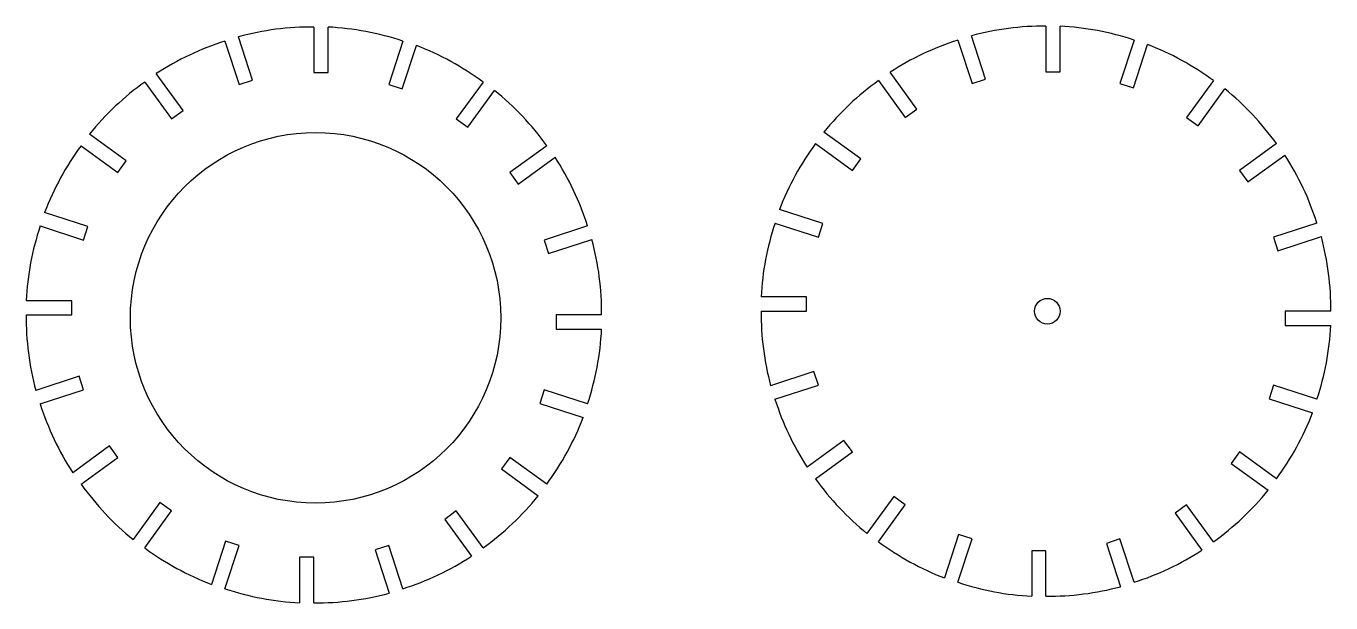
# Model space of a CAD drawing. Extents: x -101 to 357, y -128 to 75.
import ezdxf

# ---------------------------------------------------------------- set-up
doc = ezdxf.new("R2010")
doc.units = 0
doc.header["$MEASUREMENT"] = 0
doc.layers.add('VISIBLE', color=7, linetype='CONTINUOUS')

msp = doc.modelspace()

# ---------------------------------------------------------------- linework, layer by layer
at = {"layer": 'VISIBLE'}
for p, q in [((0, 74.22), (0, 58.22)), ((5, 58.22), (5, 74.22)), ((256.95, 74.54), (256.95, 58.54)), ((261.95, 58.54), (261.95, 74.54)), ((-31.21, 69.28), (-26.27, 54.06)), ((-21.51, 55.61), (-26.46, 70.83)), ((31.21, 69.28), (26.27, 54.06)), ((226.05, 69.65), (230.99, 54.43)), ((235.75, 55.98), (230.8, 71.19)), ((287.85, 69.65), (282.91, 54.43)), ((31.02, 52.52), (35.97, 67.74)), ((287.66, 52.89), (292.61, 68.1)), ((-45.92, 44.93), (-55.32, 57.87)), ((-26.27, 54.06), (-21.51, 55.61)), ((0, 58.22), (5, 58.22)), ((198.17, 55.44), (207.57, 42.5)), ((211.62, 45.44), (202.21, 58.38)), ((230.99, 54.43), (235.75, 55.98)), ((256.95, 58.54), (261.95, 58.54)), ((315.73, 55.44), (306.32, 42.5)), ((-59.37, 54.93), (-49.96, 41.99)), ((26.27, 54.06), (31.02, 52.52)), ((59.37, 54.93), (49.96, 41.99)), ((54.01, 39.05), (63.41, 52)), ((282.91, 54.43), (287.66, 52.89)), ((310.37, 39.56), (319.77, 52.5)), ((-49.96, 41.99), (-45.92, 44.93)), ((49.96, 41.99), (54.01, 39.05)), ((207.57, 42.5), (211.62, 45.44)), ((306.32, 42.5), (310.37, 39.56)), ((191.93, 27.96), (178.99, 37.37)), ((-81.71, 32.59), (-68.77, 23.19)), ((-65.83, 27.23), (-78.77, 36.64)), ((81.71, 32.59), (68.77, 23.19)), ((176.05, 33.32), (188.99, 23.92)), ((337.85, 33.32), (324.91, 23.92)), ((71.71, 19.14), (84.65, 28.55)), ((188.99, 23.92), (191.93, 27.96)), ((327.84, 19.87), (340.79, 29.28)), ((-68.77, 23.19), (-65.83, 27.23)), ((68.77, 23.19), (71.71, 19.14)), ((324.91, 23.92), (327.84, 19.87)), ((-79.29, 4.25), (-94.51, 9.19)), ((178.6, 5.25), (163.39, 10.2)), ((161.84, 5.44), (177.06, 0.5)), ((177.06, 0.5), (178.6, 5.25)), ((352.05, 5.44), (336.84, 0.5)), ((-96.06, 4.43), (-80.84, -0.51)), ((-80.84, -0.51), (-79.29, 4.25)), ((96.06, 4.43), (80.84, -0.51)), ((336.84, 0.5), (338.38, -4.26)), ((338.38, -4.26), (353.6, 0.69)), ((80.84, -0.51), (82.38, -5.27)), ((82.38, -5.27), (97.6, -0.32)), ((-85, -21.78), (-101, -21.78)), ((-85, -26.78), (-85, -21.78)), ((172.95, -20.46), (156.95, -20.46)), ((172.95, -25.46), (172.95, -20.46)), ((-101, -26.78), (-85, -26.78)), ((85, -26.78), (85, -31.78)), ((101, -26.78), (85, -26.78)), ((156.95, -25.46), (172.95, -25.46)), ((340.95, -25.46), (340.95, -30.46)), ((356.95, -25.46), (340.95, -25.46)), ((85, -31.78), (101, -31.78)), ((340.95, -30.46), (356.95, -30.46)), ((-82.38, -48.29), (-97.6, -53.23)), ((-80.84, -53.04), (-82.38, -48.29)), ((175.51, -46.66), (160.3, -51.6)), ((177.06, -51.42), (175.51, -46.66)), ((-96.06, -57.99), (-80.84, -53.04)), ((80.84, -53.04), (79.29, -57.8)), ((96.06, -57.99), (80.84, -53.04)), ((161.84, -56.36), (177.06, -51.42)), ((336.84, -51.42), (335.29, -56.17)), ((352.05, -56.36), (336.84, -51.42)), ((79.29, -57.8), (94.51, -62.74)), ((335.29, -56.17), (350.51, -61.12)), ((-71.71, -72.69), (-84.65, -82.1)), ((-68.77, -76.74), (-71.71, -72.69)), ((186.05, -70.79), (173.11, -80.19)), ((188.99, -74.83), (186.05, -70.79)), ((-81.71, -86.14), (-68.77, -76.74)), ((68.77, -76.74), (65.83, -80.78)), ((81.71, -86.14), (68.77, -76.74)), ((176.05, -84.24), (188.99, -74.83)), ((324.91, -74.83), (321.97, -78.88)), ((337.85, -84.24), (324.91, -74.83)), ((65.83, -80.78), (78.77, -90.19)), ((321.97, -78.88), (334.91, -88.28)), ((203.53, -90.48), (194.12, -103.42)), ((207.57, -93.42), (203.53, -90.48)), ((-54.01, -92.6), (-63.41, -105.55)), ((-59.37, -108.49), (-49.96, -95.54)), ((-49.96, -95.54), (-54.01, -92.6)), ((49.96, -95.54), (45.92, -98.48)), ((59.37, -108.49), (49.96, -95.54)), ((198.17, -106.36), (207.57, -93.42)), ((306.32, -93.42), (302.28, -96.35)), ((315.73, -106.36), (306.32, -93.42)), ((45.92, -98.48), (55.32, -111.43)), ((302.28, -96.35), (311.68, -109.3)), ((226.24, -103.8), (221.29, -119.02)), ((230.99, -105.35), (226.24, -103.8)), ((-31.02, -106.07), (-35.97, -121.29)), ((-31.21, -122.83), (-26.27, -107.62)), ((-26.27, -107.62), (-31.02, -106.07)), ((26.27, -107.62), (21.51, -109.16)), ((21.51, -109.16), (26.46, -124.38)), ((31.21, -122.83), (26.27, -107.62)), ((226.05, -120.56), (230.99, -105.35)), ((251.95, -109.46), (251.95, -125.46)), ((256.95, -109.46), (251.95, -109.46)), ((256.95, -125.46), (256.95, -109.46)), ((282.91, -105.35), (278.15, -106.89)), ((278.15, -106.89), (283.09, -122.11)), ((287.85, -120.56), (282.91, -105.35)), ((0, -111.78), (-5, -111.78)), ((-5, -111.78), (-5, -127.78)), ((0, -127.78), (0, -111.78))]:
    msp.add_line(p, q, dxfattribs=at)
for centre, radius in [((0.6, -27.78), 65), ((257.43, -25.46), 4.5)]:
    msp.add_circle(centre, radius, dxfattribs=at)
for centre, start, end in [((-0.6, -25.77), 89.6555, 104.9836), ((-0.26, -25.64), 71.6555, 86.9836), ((256.47, -25.46), 89.726, 104.8733), ((256.49, -25.31), 71.726, 86.8733), ((-0.88, -26.01), 107.6555, 122.9836), ((256.49, -25.61), 107.726, 122.8733), ((0.1, -25.61), 53.6555, 68.9836), ((256.56, -25.18), 53.726, 68.8733), ((256.56, -25.74), 125.726, 140.8733), ((-1.08, -26.32), 125.6555, 140.9836), ((0.46, -25.7), 35.6555, 50.9836), ((256.67, -25.07), 35.726, 50.8733), ((-1.16, -26.67), 143.6555, 158.9836), ((256.67, -25.84), 143.726, 158.8733), ((0.77, -25.89), 17.6555, 32.9836), ((256.8, -25), 17.726, 32.8733), ((256.8, -25.91), 161.726, 176.8733), ((-1.14, -27.04), 161.6555, 176.9836), ((256.95, -24.98), 359.726, 14.8733), ((1, -26.18), 359.6555, 14.9836), ((-1, -27.38), 179.6555, 194.9836), ((256.95, -25.94), 179.726, 194.8733), ((1.14, -26.51), 341.6555, 356.9836), ((257.1, -25), 341.726, 356.8733), ((-0.77, -27.66), 197.6555, 212.9836), ((257.09, -25.91), 197.726, 212.8733), ((1.16, -26.88), 323.6555, 338.9836), ((257.23, -25.07), 323.726, 338.8733), ((-0.46, -27.85), 215.6555, 230.9836), ((257.23, -25.85), 215.726, 230.8733), ((1.08, -27.23), 305.6555, 320.9836), ((257.34, -25.18), 305.726, 320.8733), ((-0.1, -27.94), 233.6555, 248.9836), ((257.33, -25.74), 233.726, 248.8733), ((257.4, -25.31), 287.726, 302.8733), ((0.88, -27.54), 287.6555, 302.9836), ((0.26, -27.91), 251.6555, 266.9836), ((257.4, -25.61), 251.726, 266.8733), ((257.43, -25.46), 269.726, 284.8733), ((0.6, -27.78), 269.6555, 284.9836)]:
    msp.add_arc(centre, 100, start, end, dxfattribs=at)

doc.saveas('drawing.dxf')
